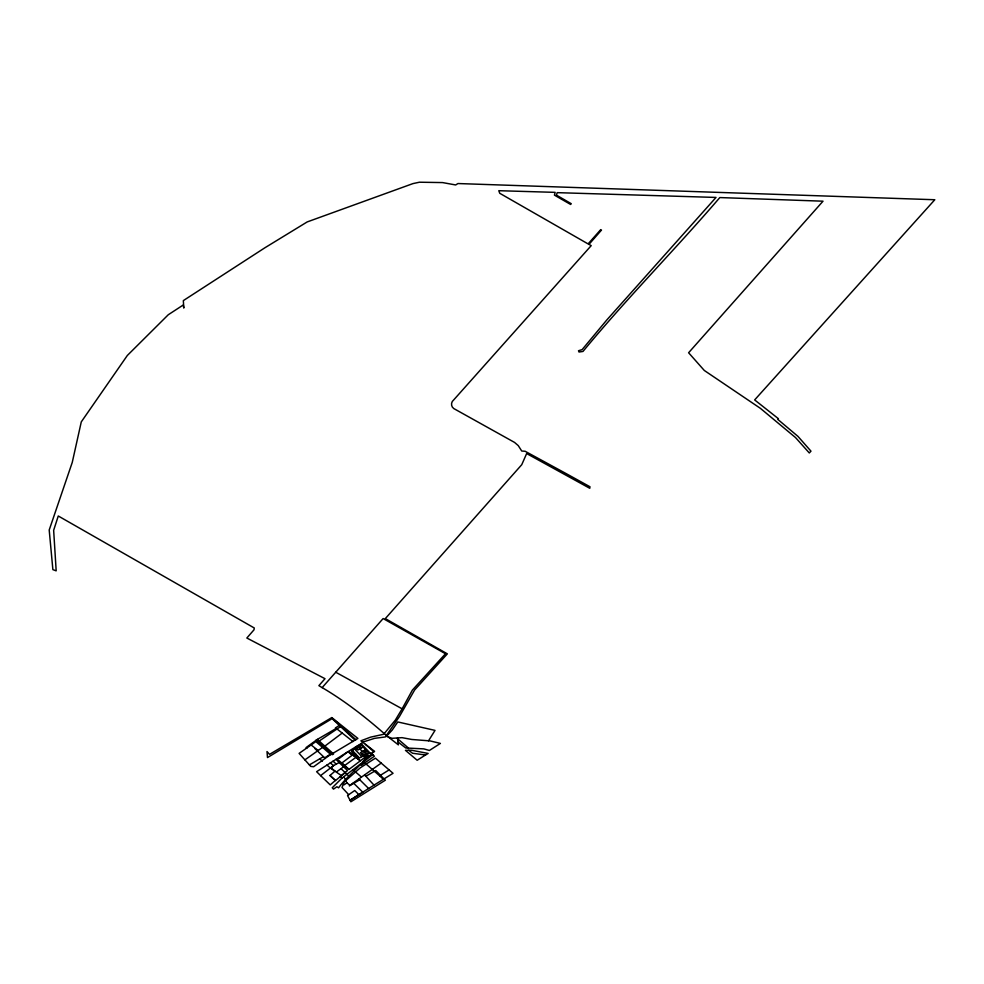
<?xml version="1.0" encoding="UTF-8"?>
<svg xmlns="http://www.w3.org/2000/svg" width="984" height="984" viewBox="0 0 984 984"><rect width="100%" height="100%" fill="white"/><g stroke="black" fill="none" stroke-linecap="round" stroke-linejoin="round"><path stroke-width="1.48" d="M343.391 783.977L342.026 787.471L348.705 794.678L354.744 790.533L358.902 794.654L362.776 792.194L353.317 782.895L349.345 785.847L359.8 779.771L368.619 788.491L393.046 773.289L375.421 758.16L360.427 767.704L344.252 781.899L343.391 783.977L344.154 784.777L346.897 782.821L349.972 785.293M402.124 708.824L412.394 690.079L445.494 653.745L383.133 618.555L322.149 687.607L318.877 685.651L325.003 678.702L246.836 638.026L254.007 629.809L254.253 627.976L58.277 515.997L53.653 530.29L56.174 570.855L52.878 569.625L49.2 530.007L72.263 462.382L81.278 421.89L127.33 355.482L168.276 314.745L183.245 305.003L183.811 308.066L183.332 300.612L264.77 247.857L307.192 221.929L412.948 183.602L419.455 182.212L442.579 182.581L455.666 184.955L457.966 183.541L934.8 199.74L754.654 399.922L778.405 418.692L777.754 419.344L797.95 436.367L810.976 451.164L809.291 452.96L795.515 437.56L760.411 408.348L704.298 370.464L688.603 352.752L823.018 201.191L719.821 197.563C675.122 249.616 626.476 298.669 582.983 351.448L579.01 352.014L578.494 350.747L582.147 349.603L606.882 319.874L716.008 197.44L557.227 192.655L556.403 195.115L571.261 203.7L570.609 204.451L554.447 195.139L555.136 192.36L498.79 190.699L499.761 193.294L588.088 243.909L600.72 229.641L601.495 230.072L588.973 244.364L591.212 245.631L453.686 399.947C450.807 402.05 450.795 406.527 453.759 408.544L514.571 442.431L518.26 445.617L521.741 451.029L525.124 451.262L566.083 473.562L589.969 486.76L589.773 488.298L526.649 453.562L521.754 464.682L385.31 618.604L447.363 653.856L414.608 690.005L399.418 716.561L385.347 736.942L374.56 738.344L362.616 742.157L360.907 740.804L370.611 737.139L383.674 734.273L395.347 720.091L402.124 708.824L335.765 672.244M360.771 763.756L341.977 778.086L332.26 787.741L333.502 789.106L336.909 786.757L338.582 787.827C347.204 775.884 359.615 767.446 367.868 755.159L366.909 754.211L369.701 752.649M428.544 740.78L435.026 730.386L397.782 721.949L392.198 730.079L386.417 736.339L392.099 738.308L402.05 737.656L411.767 739.464L430.143 740.915L440.377 743.412L429.405 750.472L423.821 748.885L405.74 747.988L398.446 742.28L397.462 737.939L398.372 744.863L388.336 737.004M363.305 762.071L361.177 765.355L374.387 756.241L372.407 754.051L368.668 755.995L363.305 762.071L364.547 762.969M367.868 755.159L349 769.402L341.756 763.08L352.653 754.851L354.511 756.253M330.882 754.593L315.852 741.629L299.111 753.387L310.747 766.413L313.662 766.721L328.779 755.798L357.893 738.431L331.756 717.607L269.53 754.359L267.008 751.555L267.488 757.569L332.112 718.627L355.101 740.202M353.317 782.895L381.202 763.117M352.272 755.343L347.992 751.678L316.614 771.69L320.624 775.613L333.551 765.601L339.173 762.551L347.524 770.521L335.532 780.57L329.984 775.466L334.99 771.173L341.436 775.65L345.077 772.551M326.934 765.048L330.575 768.196L333.551 765.601L330.23 762.92M341.436 775.65L340.316 776.597L341.977 778.086M363.502 761.85L372.838 754.519M347.992 751.678L339.259 758.418L338.533 757.668M348.705 794.678L347.549 795.576L350.882 801.788L385.371 780.189L375.728 770.546L365.876 776.265L364.707 774.986L373.957 785.084M352.985 741.555L342.198 733.055L323.736 746.967L332.531 754.666L333.601 753.965L317.365 739.402L306.073 747.582L306.959 748.037M304.892 759.857L322.309 747.582M336.466 771.948L343.625 766.757M344.584 765.577L355.937 757.348L360.23 760.694L348.287 751.481L362.998 742.453L374.609 751.37L370.55 753.535L361.067 743.56M319.185 741.026L340.612 726.549M339.32 725.368L335.396 727.988L335.95 728.603L317.365 739.402M324.72 757.864L330.353 754.162M368.619 788.491L350.058 800.238L358.902 794.654M425.531 754.986L417.167 760.251L405.457 750.349L411.312 750.202L428.151 753.436L425.531 754.986L412.542 753.252L408.692 750.275M365.679 763.67L379.615 775.798L389.098 769.906M309.394 764.9L323.453 756.659M356.614 748.652L359.873 746.807M362.948 746.807L360.821 748.012L359.172 746.266M363.145 747.004L357.881 749.98L355.347 747.323L358.606 745.466L361.14 748.135M354.424 754.802L355.728 754.064M365.667 749.673L360.402 752.649L364.203 756.647L367.475 754.802L363.674 750.804M361.669 753.978L364.941 752.133M367.007 751.075L364.879 752.268L366.528 754.015M362.936 755.318L366.208 753.461M311.104 744.962L318.115 750.435M322.149 687.607C345.212 701.149 366.356 717.766 386.331 735.429M352.764 769.857L354.486 771.013M373.883 751.764L365.494 744.359M336.946 728.935L342.198 733.055M331.756 717.607L355.901 739.697M330.993 767.827L334.99 771.173L330.575 768.196M319.615 758.787L322.383 761.136M397.561 738.713L408.04 747.705M355.433 771.874L361.288 776.905M349 769.402L336.86 758.738M315.999 740.189L331.879 754.101M329.984 775.466L335.372 780.435L330.243 784.9L320.624 775.613M333.059 761.161L336.27 764.15M379.615 775.798L383.317 779.279M315.003 748.689L325.347 758.443M341.03 768.639L348.914 776.241M358.976 778.934L359.8 779.771M335.987 759.291L339.173 762.551M359.873 748.849L362.407 751.518M354.511 748.91L361.866 756.659M343.76 776.794L345.322 779.23M345.728 780.607L346.897 782.821M361.3 745.06L351.817 750.435L359.172 758.172L368.656 752.809L361.3 745.06M352.69 750.866L351.386 751.604L357.463 758L358.766 757.262L352.69 750.866"/></g></svg>
